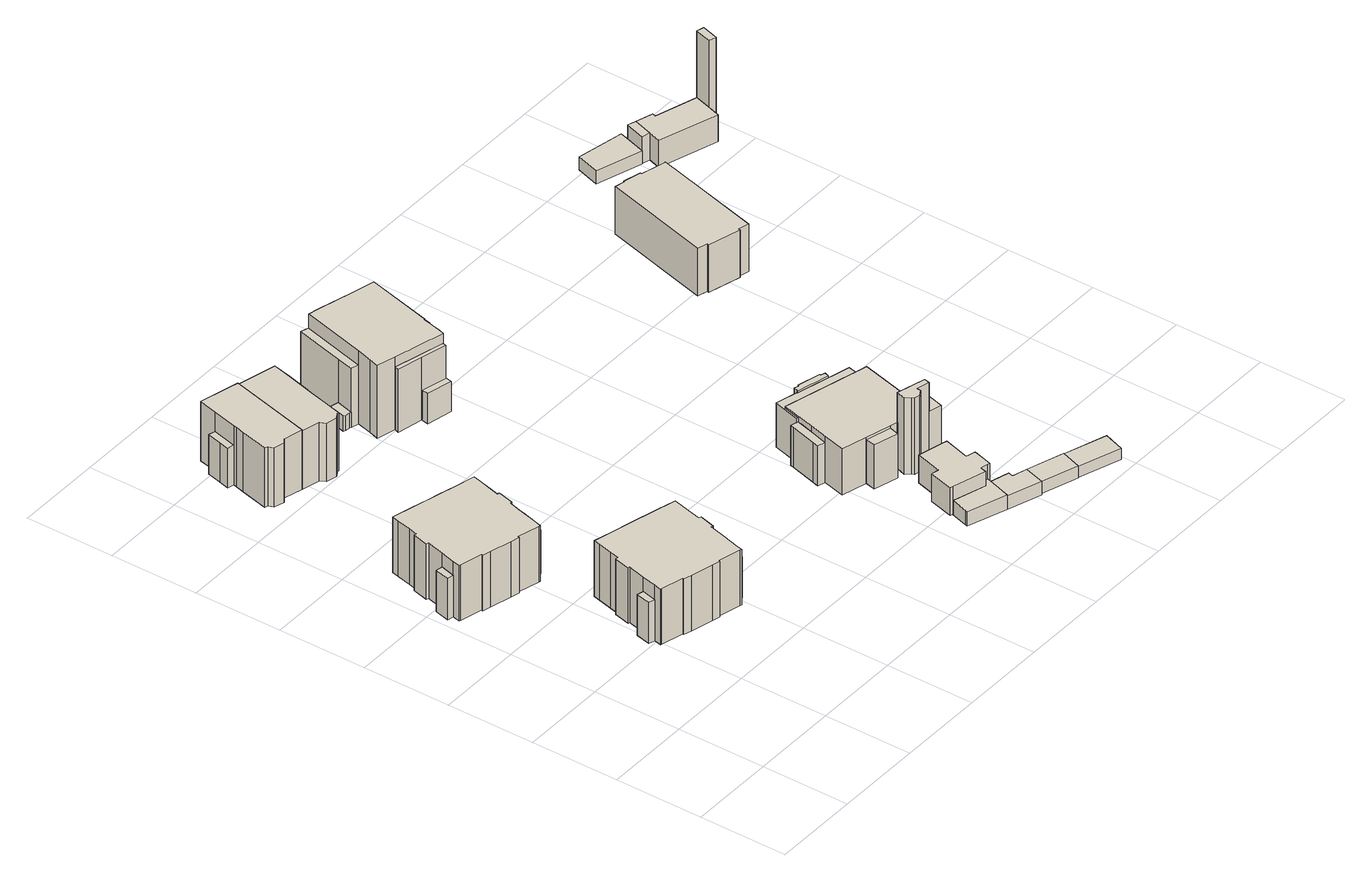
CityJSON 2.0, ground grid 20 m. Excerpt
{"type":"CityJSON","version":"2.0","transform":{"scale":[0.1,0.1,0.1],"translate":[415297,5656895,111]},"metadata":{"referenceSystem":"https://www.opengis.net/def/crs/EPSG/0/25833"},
"CityObjects":{
"building1":{"type":"Building","attributes":{"Gemeindeschluessel":14612000,"Geometrietyp2DReferenz":"3000","function":"31001_9998","roofType":"9999"},"children":["building1-1","building1-2","building1-3","building1-4","building1-5"]},
"building1-1":{"type":"BuildingPart","attributes":{"Dachtyp_tdc":"tdcPolyFlatRoof","Dachneigung":9.01,"QualitaetDacherkennung":56,"Geometrietyp2DReferenz":"3000","measuredHeight":10.01,"roofType":"2100"},"parents":["building1"],"geometry":[{"type":"Solid","lod":"1","boundaries":[[[[0,1,2,3]],[[4,5,6,7]],[[3,5,4,0]],[[2,6,5,3]],[[1,7,6,2]],[[0,4,7,1]]]]}]},
"building1-2":{"type":"BuildingPart","attributes":{"Dachtyp_tdc":"tdcGableRoof","Dachneigung":33.58,"QualitaetDacherkennung":26,"Geometrietyp2DReferenz":"3000","measuredHeight":11.24,"roofType":"3100"},"parents":["building1"],"geometry":[{"type":"Solid","lod":"1","boundaries":[[[[8,9,10,11]],[[12,13,14,15]],[[11,13,12,8]],[[10,14,13,11]],[[9,15,14,10]],[[8,12,15,9]]]]}]},
"building1-3":{"type":"BuildingPart","attributes":{"Dachtyp_tdc":"tdcFreeFormRoof","Dachneigung":60.42,"QualitaetDacherkennung":28,"Geometrietyp2DReferenz":"3000","measuredHeight":11.38,"roofType":"5000"},"parents":["building1"],"geometry":[{"type":"Solid","lod":"1","boundaries":[[[[16,17,18,19]],[[20,21,22,23]],[[19,21,20,16]],[[18,22,21,19]],[[17,23,22,18]],[[16,20,23,17]]]]}]},
"building1-4":{"type":"BuildingPart","attributes":{"Dachtyp_tdc":"tdcFreeFormRoof","Dachneigung":15.55,"QualitaetDacherkennung":81,"Geometrietyp2DReferenz":"3000","measuredHeight":14.81,"roofType":"5000"},"parents":["building1"],"geometry":[{"type":"Solid","lod":"1","boundaries":[[[[24,25,26,27,28,29,30,31,32,33,34,35,36,37,38,39,40,41,42,43,44,45,46,47,48,49,50,51,52,53,54,55,56]],[[57,58,59,60,61,62,63,64,65,23,22,66,67,68,69,70,71,72,73,12,15,74,75,76,77,78,79,80,81,82,83,4,7]],[[56,58,57,24]],[[55,59,58,56]],[[54,60,59,55]],[[53,61,60,54]],[[52,62,61,53]],[[51,63,62,52]],[[50,64,63,51]],[[49,65,64,50]],[[48,23,65,49]],[[47,22,23,48]],[[46,66,22,47]],[[45,67,66,46]],[[44,68,67,45]],[[43,69,68,44]],[[42,70,69,43]],[[41,71,70,42]],[[40,72,71,41]],[[39,73,72,40]],[[38,12,73,39]],[[37,15,12,38]],[[36,74,15,37]],[[35,75,74,36]],[[34,76,75,35]],[[33,77,76,34]],[[32,78,77,33]],[[31,79,78,32]],[[30,80,79,31]],[[29,81,80,30]],[[28,82,81,29]],[[27,83,82,28]],[[26,4,83,27]],[[25,7,4,26]],[[24,57,7,25]]]]}]},
"building1-5":{"type":"BuildingPart","attributes":{"Dachtyp_tdc":"tdcFreeFormRoof","Dachneigung":68.39,"QualitaetDacherkennung":29,"Geometrietyp2DReferenz":"3000","measuredHeight":11.98,"roofType":"5000"},"parents":["building1"],"geometry":[{"type":"Solid","lod":"1","boundaries":[[[[84,85,86,87]],[[64,88,89,65]],[[87,88,64,84]],[[86,89,88,87]],[[85,65,89,86]],[[84,64,65,85]]]]}]},
"building2":{"type":"Building","attributes":{"Gemeindeschluessel":14612000,"Geometrietyp2DReferenz":"3000","function":"31001_9998","roofType":"9999"},"children":["building2-1","building2-2","building2-3","building2-4","building2-5"]},
"building2-1":{"type":"BuildingPart","attributes":{"Dachtyp_tdc":"tdcPolyFlatRoof","Dachneigung":5.3,"QualitaetDacherkennung":32,"Geometrietyp2DReferenz":"3000","measuredHeight":10.91,"roofType":"2100"},"parents":["building2"],"geometry":[{"type":"Solid","lod":"1","boundaries":[[[[90,91,92,93,94]],[[95,96,97,98,99]],[[93,96,95,94]],[[92,97,96,93]],[[91,98,97,92]],[[90,99,98,91]],[[94,95,99,90]]]]}]},
"building2-2":{"type":"BuildingPart","attributes":{"Dachtyp_tdc":"tdcPolyFlatRoof","Dachneigung":39.08,"QualitaetDacherkennung":39,"Geometrietyp2DReferenz":"3000","measuredHeight":10.89,"roofType":"2100"},"parents":["building2"],"geometry":[{"type":"Solid","lod":"1","boundaries":[[[[100,101,102,103,104]],[[105,95,106,107,108]],[[103,95,105,104]],[[102,106,95,103]],[[101,107,106,102]],[[100,108,107,101]],[[104,105,108,100]]]]}]},
"building2-3":{"type":"BuildingPart","attributes":{"Dachtyp_tdc":"tdcPolyFlatRoof","Dachneigung":9.87,"QualitaetDacherkennung":59,"Geometrietyp2DReferenz":"3000","measuredHeight":10,"roofType":"2100"},"parents":["building2"],"geometry":[{"type":"Solid","lod":"1","boundaries":[[[[109,110,111,112]],[[113,114,115,116]],[[112,114,113,109]],[[111,115,114,112]],[[110,116,115,111]],[[109,113,116,110]]]]}]},
"building2-4":{"type":"BuildingPart","attributes":{"Dachtyp_tdc":"tdcPolyFlatRoof","Dachneigung":3.75,"QualitaetDacherkennung":75,"Geometrietyp2DReferenz":"3000","measuredHeight":9.91,"roofType":"2100"},"parents":["building2"],"geometry":[{"type":"Solid","lod":"1","boundaries":[[[[117,118,119,120]],[[121,122,123,124]],[[120,122,121,117]],[[119,123,122,120]],[[118,124,123,119]],[[117,121,124,118]]]]}]},
"building2-5":{"type":"BuildingPart","attributes":{"Dachtyp_tdc":"tdcFreeFormRoof","Dachneigung":15.08,"QualitaetDacherkennung":81,"Geometrietyp2DReferenz":"3000","measuredHeight":14.75,"roofType":"5000"},"parents":["building2"],"geometry":[{"type":"Solid","lod":"1","boundaries":[[[[125,126,127,128,129,130,131,132,133,134,135,136,137,138,139,140,141,142,143,144,145,146,147,148,149,150,151,152,153,154,155]],[[156,157,158,159,160,161,162,113,116,163,164,165,166,167,168,169,96,95,105,170,171,172,173,174,175,176,121,124,177,178,179]],[[155,157,156,125]],[[154,158,157,155]],[[153,159,158,154]],[[152,160,159,153]],[[151,161,160,152]],[[150,162,161,151]],[[149,113,162,150]],[[148,116,113,149]],[[147,163,116,148]],[[146,164,163,147]],[[145,165,164,146]],[[144,166,165,145]],[[143,167,166,144]],[[142,168,167,143]],[[141,169,168,142]],[[140,96,169,141]],[[139,95,96,140]],[[138,105,95,139]],[[137,170,105,138]],[[136,171,170,137]],[[135,172,171,136]],[[134,173,172,135]],[[133,174,173,134]],[[132,175,174,133]],[[131,176,175,132]],[[130,121,176,131]],[[129,124,121,130]],[[128,177,124,129]],[[127,178,177,128]],[[126,179,178,127]],[[125,156,179,126]]]]}]},
"building3":{"type":"Building","attributes":{"Gemeindeschluessel":14612000,"Geometrietyp2DReferenz":"3000","function":"31001_9998","roofType":"9999"},"children":["building3-1","building3-2","building3-3"]},
"building3-1":{"type":"BuildingPart","attributes":{"Dachtyp_tdc":"tdcHipRoof","Dachneigung":38.79,"QualitaetDacherkennung":40,"Geometrietyp2DReferenz":"3000","measuredHeight":16.53,"roofType":"3200"},"parents":["building3"],"geometry":[{"type":"Solid","lod":"1","boundaries":[[[[180,181,182,183,184,185,186,187,188,189,190,191,192]],[[193,194,195,196,197,198,199,200,201,202,203,204,205]],[[192,194,193,180]],[[191,195,194,192]],[[190,196,195,191]],[[189,197,196,190]],[[188,198,197,189]],[[187,199,198,188]],[[186,200,199,187]],[[185,201,200,186]],[[184,202,201,185]],[[183,203,202,184]],[[182,204,203,183]],[[181,205,204,182]],[[180,193,205,181]]]]}]},
"building3-2":{"type":"BuildingPart","attributes":{"Dachtyp_tdc":"tdcPolyFlatRoof","Dachneigung":3,"QualitaetDacherkennung":22,"Geometrietyp2DReferenz":"3000","measuredHeight":4.94,"roofType":"2100"},"parents":["building3"],"geometry":[{"type":"Solid","lod":"1","boundaries":[[[[206,207,208,209]],[[210,197,196,211]],[[209,197,210,206]],[[208,196,197,209]],[[207,211,196,208]],[[206,210,211,207]]]]}]},
"building3-3":{"type":"BuildingPart","attributes":{"Dachtyp_tdc":"tdcFreeFormRoof","Dachneigung":46.3,"QualitaetDacherkennung":14,"Geometrietyp2DReferenz":"3000","measuredHeight":9.95,"roofType":"5000"},"parents":["building3"],"geometry":[{"type":"Solid","lod":"1","boundaries":[[[[212,213,214,215,216]],[[217,218,194,193,219]],[[216,218,217,212]],[[215,194,218,216]],[[214,193,194,215]],[[213,219,193,214]],[[212,217,219,213]]]]}]},
"building4":{"type":"Building","attributes":{"Gemeindeschluessel":14612000,"Geometrietyp2DReferenz":"3000","function":"31001_9998","roofType":"9999"},"children":["building4-1","building4-2","building4-3"]},
"building4-1":{"type":"BuildingPart","attributes":{"Dachtyp_tdc":"tdcFreeFormRoof","Dachneigung":49.76,"QualitaetDacherkennung":16,"Geometrietyp2DReferenz":"3000","measuredHeight":2.89,"roofType":"5000"},"parents":["building4"],"geometry":[{"type":"Solid","lod":"1","boundaries":[[[[220,221,222,223]],[[197,210,224,225]],[[223,210,197,220]],[[222,224,210,223]],[[221,225,224,222]],[[220,197,225,221]]]]}]},
"building4-2":{"type":"BuildingPart","attributes":{"Dachtyp_tdc":"tdcGableRoof","Dachneigung":54.3,"QualitaetDacherkennung":26,"Geometrietyp2DReferenz":"3000","measuredHeight":6.18,"roofType":"3100"},"parents":["building4"],"geometry":[{"type":"Solid","lod":"1","boundaries":[[[[226,227,228,229,230,231,232]],[[233,234,235,236,237,238,239]],[[232,234,233,226]],[[231,235,234,232]],[[230,236,235,231]],[[229,237,236,230]],[[228,238,237,229]],[[227,239,238,228]],[[226,233,239,227]]]]}]},
"building4-3":{"type":"BuildingPart","attributes":{"Dachtyp_tdc":"tdcHipRoof","Dachneigung":38.95,"QualitaetDacherkennung":43,"Geometrietyp2DReferenz":"3000","measuredHeight":16.33,"roofType":"3200"},"parents":["building4"],"geometry":[{"type":"Solid","lod":"1","boundaries":[[[[240,241,242,243,244,245,246,247,248,249,250,251,252]],[[239,253,254,255,256,257,258,259,198,197,225,260,234]],[[251,253,239,252]],[[250,254,253,251]],[[249,255,254,250]],[[248,256,255,249]],[[247,257,256,248]],[[246,258,257,247]],[[245,259,258,246]],[[244,198,259,245]],[[243,197,198,244]],[[242,225,197,243]],[[241,260,225,242]],[[240,234,260,241]],[[252,239,234,240]]]]}]},
"building5":{"type":"Building","attributes":{"Gemeindeschluessel":14612000,"Geometrietyp2DReferenz":"3000","function":"31001_9998","roofType":"9999"},"children":["building5-1","building5-2","building5-3","building5-4","building5-5","building5-6","building5-7"]},
"building5-1":{"type":"BuildingPart","attributes":{"Dachtyp_tdc":"tdcPolyFlatRoof","Dachneigung":25.5,"QualitaetDacherkennung":17,"Geometrietyp2DReferenz":"3000","measuredHeight":8.08,"roofType":"2100"},"parents":["building5"],"geometry":[{"type":"Solid","lod":"1","boundaries":[[[[261,262,263,264,265]],[[266,267,268,269,270]],[[265,267,266,261]],[[264,268,267,265]],[[263,269,268,264]],[[262,270,269,263]],[[261,266,270,262]]]]}]},
"building5-2":{"type":"BuildingPart","attributes":{"Dachtyp_tdc":"tdcFreeFormRoof","Dachneigung":66.67,"QualitaetDacherkennung":12,"Geometrietyp2DReferenz":"3000","measuredHeight":15.63,"roofType":"5000"},"parents":["building5"],"geometry":[{"type":"Solid","lod":"1","boundaries":[[[[271,272,273,274,275]],[[276,277,278,279,280]],[[275,277,276,271]],[[274,278,277,275]],[[273,279,278,274]],[[272,280,279,273]],[[271,276,280,272]]]]}]},
"building5-3":{"type":"BuildingPart","attributes":{"Dachtyp_tdc":"tdcFreeFormRoof","Dachneigung":48.05,"QualitaetDacherkennung":34,"Geometrietyp2DReferenz":"3000","measuredHeight":19.85,"roofType":"5000"},"parents":["building5"],"geometry":[{"type":"Solid","lod":"1","boundaries":[[[[281,282,283,284,285,286,287]],[[288,289,290,291,292,293,294]],[[287,288,294,281]],[[286,289,288,287]],[[285,290,289,286]],[[284,291,290,285]],[[283,292,291,284]],[[282,293,292,283]],[[281,294,293,282]]]]}]},
"building5-4":{"type":"BuildingPart","attributes":{"Dachtyp_tdc":"tdcPolyFlatRoof","Dachneigung":0,"QualitaetDacherkennung":40,"Geometrietyp2DReferenz":"3000","measuredHeight":7.23,"roofType":"1000"},"parents":["building5"],"geometry":[{"type":"Solid","lod":"1","boundaries":[[[[295,296,297,298]],[[279,278,299,300]],[[298,278,279,295]],[[297,299,278,298]],[[296,300,299,297]],[[295,279,300,296]]]]}]},
"building5-5":{"type":"BuildingPart","attributes":{"Dachtyp_tdc":"tdcHipRoof","Dachneigung":50.73,"QualitaetDacherkennung":35,"Geometrietyp2DReferenz":"3000","measuredHeight":22.42,"roofType":"3200"},"parents":["building5"],"geometry":[{"type":"Solid","lod":"1","boundaries":[[[[301,302,303,304,305,306,307,308,309,310,311,312,313,314]],[[293,315,316,277,276,317,318,319,320,269,268,267,321,294]],[[314,315,293,301]],[[313,316,315,314]],[[312,277,316,313]],[[311,276,277,312]],[[310,317,276,311]],[[309,318,317,310]],[[308,319,318,309]],[[307,320,319,308]],[[306,269,320,307]],[[305,268,269,306]],[[304,267,268,305]],[[303,321,267,304]],[[302,294,321,303]],[[301,293,294,302]]]]}]},
"building5-6":{"type":"BuildingPart","attributes":{"Dachtyp_tdc":"tdcFreeFormRoof","Dachneigung":40.57,"QualitaetDacherkennung":18,"Geometrietyp2DReferenz":"3000","measuredHeight":4.03,"roofType":"5000"},"parents":["building5"],"geometry":[{"type":"Solid","lod":"1","boundaries":[[[[322,323,324,325,326,327]],[[328,329,330,331,332,333]],[[327,329,328,322]],[[326,330,329,327]],[[325,331,330,326]],[[324,332,331,325]],[[323,333,332,324]],[[322,328,333,323]]]]}]},
"building5-7":{"type":"BuildingPart","attributes":{"Dachtyp_tdc":"tdcFreeFormRoof","Dachneigung":80.79,"QualitaetDacherkennung":22,"Geometrietyp2DReferenz":"3000","measuredHeight":16.85,"roofType":"5000"},"parents":["building5"],"geometry":[{"type":"Solid","lod":"1","boundaries":[[[[334,335,336,337,338]],[[329,339,320,319,330]],[[338,339,329,334]],[[337,320,339,338]],[[336,319,320,337]],[[335,330,319,336]],[[334,329,330,335]]]]}]},
"building6":{"type":"Building","attributes":{"Dachtyp_tdc":"tdcPolyFlatRoof","Gemeindeschluessel":14612000,"Dachneigung":2.73,"QualitaetDacherkennung":59,"Geometrietyp2DReferenz":"3000","measuredHeight":3.48,"function":"31001_9998","roofType":"2100"},"geometry":[{"type":"Solid","lod":"1","boundaries":[[[[340,341,342,343,344,345,346,347]],[[348,349,350,351,352,353,354,355]],[[347,349,348,340]],[[346,350,349,347]],[[345,351,350,346]],[[344,352,351,345]],[[343,353,352,344]],[[342,354,353,343]],[[341,355,354,342]],[[340,348,355,341]]]]}]},
"building7":{"type":"Building","attributes":{"Dachtyp_tdc":"tdcFreeFormRoof","Gemeindeschluessel":14612000,"Dachneigung":10.18,"QualitaetDacherkennung":57,"Geometrietyp2DReferenz":"3000","measuredHeight":7.13,"function":"31001_9998","roofType":"5000"},"geometry":[{"type":"Solid","lod":"1","boundaries":[[[[356,357,358,359,360,361,362,363,364,365,366,367]],[[368,369,370,371,372,373,374,375,376,377,378,379]],[[367,369,368,356]],[[366,370,369,367]],[[365,371,370,366]],[[364,372,371,365]],[[363,373,372,364]],[[362,374,373,363]],[[361,375,374,362]],[[360,376,375,361]],[[359,377,376,360]],[[358,378,377,359]],[[357,379,378,358]],[[356,368,379,357]]]]}]},
"building8":{"type":"Building","attributes":{"Dachtyp_tdc":"tdcPolyFlatRoof","Gemeindeschluessel":14612000,"Dachneigung":0,"QualitaetDacherkennung":81,"Geometrietyp2DReferenz":"3000","measuredHeight":3.15,"function":"31001_9998","roofType":"1000"},"geometry":[{"type":"Solid","lod":"1","boundaries":[[[[380,381,382,383,384,385]],[[353,352,386,387,388,389]],[[385,352,353,380]],[[384,386,352,385]],[[383,387,386,384]],[[382,388,387,383]],[[381,389,388,382]],[[380,353,389,381]]]]}]},
"building9":{"type":"Building","attributes":{"Gemeindeschluessel":14612000,"Geometrietyp2DReferenz":"3000","function":"31001_9998","roofType":"9999"},"children":["building9-1","building9-2","building9-3","building9-4","building9-5","building9-6","building9-7","building9-8"]},
"building9-1":{"type":"BuildingPart","attributes":{"Dachtyp_tdc":"tdcPolyFlatRoof","Dachneigung":3.27,"QualitaetDacherkennung":69,"Geometrietyp2DReferenz":"3000","measuredHeight":3.17,"roofType":"2100"},"parents":["building9"],"geometry":[{"type":"Solid","lod":"1","boundaries":[[[[390,391,392,393]],[[394,395,396,397]],[[393,395,394,390]],[[392,396,395,393]],[[391,397,396,392]],[[390,394,397,391]]]]}]},
"building9-2":{"type":"BuildingPart","attributes":{"Dachtyp_tdc":"tdcHipAndGableRoof","Dachneigung":10.22,"QualitaetDacherkennung":30,"Geometrietyp2DReferenz":"3000","measuredHeight":11.95,"roofType":"5000"},"parents":["building9"],"geometry":[{"type":"Solid","lod":"1","boundaries":[[[[398,399,400,401,402,403,404,405,406,407,408,409,410]],[[411,412,413,414,415,416,394,397,417,418,419,420,421]],[[410,411,421,398]],[[409,412,411,410]],[[408,413,412,409]],[[407,414,413,408]],[[406,415,414,407]],[[405,416,415,406]],[[404,394,416,405]],[[403,397,394,404]],[[402,417,397,403]],[[401,418,417,402]],[[400,419,418,401]],[[399,420,419,400]],[[398,421,420,399]]]]}]},
"building9-3":{"type":"BuildingPart","attributes":{"Dachtyp_tdc":"tdcPolyFlatRoof","Dachneigung":0,"QualitaetDacherkennung":67,"Geometrietyp2DReferenz":"3000","measuredHeight":10.51,"roofType":"1000"},"parents":["building9"],"geometry":[{"type":"Solid","lod":"1","boundaries":[[[[422,423,424,425]],[[421,426,427,411]],[[425,426,421,422]],[[424,427,426,425]],[[423,411,427,424]],[[422,421,411,423]]]]}]},
"building9-4":{"type":"BuildingPart","attributes":{"Dachtyp_tdc":"tdcCutGableRoof","Dachneigung":0.478,"QualitaetDacherkennung":58,"Geometrietyp2DReferenz":"3000","measuredHeight":11.11,"roofType":"9999"},"parents":["building9"],"geometry":[{"type":"Solid","lod":"1","boundaries":[[[[428,429,430,431,432,433,434,435,436]],[[413,437,438,439,440,441,442,443,444]],[[436,437,413,428]],[[435,438,437,436]],[[434,439,438,435]],[[433,440,439,434]],[[432,441,440,433]],[[431,442,441,432]],[[430,443,442,431]],[[429,444,443,430]],[[428,413,444,429]]]]}]},
"building9-5":{"type":"BuildingPart","attributes":{"Dachtyp_tdc":"tdcGableRoof","Dachneigung":10.22,"QualitaetDacherkennung":53,"Geometrietyp2DReferenz":"3000","measuredHeight":11.65,"roofType":"3100"},"parents":["building9"],"geometry":[{"type":"Solid","lod":"1","boundaries":[[[[445,446,447,448,449,450,451,452]],[[453,418,454,455,456,457,458,459]],[[452,418,453,445]],[[451,454,418,452]],[[450,455,454,451]],[[449,456,455,450]],[[448,457,456,449]],[[447,458,457,448]],[[446,459,458,447]],[[445,453,459,446]]]]}]},
"building9-6":{"type":"BuildingPart","attributes":{"Dachtyp_tdc":"tdcGableRoof","Dachneigung":15.31,"QualitaetDacherkennung":34,"Geometrietyp2DReferenz":"3000","measuredHeight":11.87,"roofType":"3100"},"parents":["building9"],"geometry":[{"type":"Solid","lod":"1","boundaries":[[[[460,461,462,463,464,465,466,467,468,469,470]],[[471,416,472,415,442,441,473,474,475,476,477]],[[470,416,471,460]],[[469,472,416,470]],[[468,415,472,469]],[[467,442,415,468]],[[466,441,442,467]],[[465,473,441,466]],[[464,474,473,465]],[[463,475,474,464]],[[462,476,475,463]],[[461,477,476,462]],[[460,471,477,461]]]]}]},
"building9-7":{"type":"BuildingPart","attributes":{"Dachtyp_tdc":"tdcPolyFlatRoof","Dachneigung":10.46,"QualitaetDacherkennung":36,"Geometrietyp2DReferenz":"3000","measuredHeight":11.29,"roofType":"2100"},"parents":["building9"],"geometry":[{"type":"Solid","lod":"1","boundaries":[[[[478,479,480,481,482,483,484,485,486]],[[477,475,474,487,488,489,490,491,492]],[[486,475,477,478]],[[485,474,475,486]],[[484,487,474,485]],[[483,488,487,484]],[[482,489,488,483]],[[481,490,489,482]],[[480,491,490,481]],[[479,492,491,480]],[[478,477,492,479]]]]}]},
"building9-8":{"type":"BuildingPart","attributes":{"Dachtyp_tdc":"tdcFreeFormRoof","Dachneigung":14.03,"QualitaetDacherkennung":11,"Geometrietyp2DReferenz":"3000","measuredHeight":18.46,"roofType":"5000"},"parents":["building9"],"geometry":[{"type":"Solid","lod":"1","boundaries":[[[[493,494,495,496,497,498,499,500,501]],[[502,503,504,505,420,419,459,506,507]],[[501,503,502,493]],[[500,504,503,501]],[[499,505,504,500]],[[498,420,505,499]],[[497,419,420,498]],[[496,459,419,497]],[[495,506,459,496]],[[494,507,506,495]],[[493,502,507,494]]]]}]},
"building10":{"type":"Building","attributes":{"Dachtyp_tdc":"tdcPolyFlatRoof","Gemeindeschluessel":14612000,"Dachneigung":0,"QualitaetDacherkennung":80,"Geometrietyp2DReferenz":"3000","measuredHeight":2.81,"function":"31001_9998","roofType":"1000"},"geometry":[{"type":"Solid","lod":"1","boundaries":[[[[381,508,509,382]],[[510,511,512,513]],[[382,511,510,381]],[[509,512,511,382]],[[508,513,512,509]],[[381,510,513,508]]]]}]},
"building11":{"type":"Building","attributes":{"Dachtyp_tdc":"tdcPolyFlatRoof","Gemeindeschluessel":14612000,"Dachneigung":12.34,"QualitaetDacherkennung":77,"Geometrietyp2DReferenz":"3000","measuredHeight":3.2,"function":"31001_9998","roofType":"2100"},"geometry":[{"type":"Solid","lod":"1","boundaries":[[[[514,515,516,517]],[[518,519,520,521]],[[517,519,518,514]],[[516,520,519,517]],[[515,521,520,516]],[[514,518,521,515]]]]}]},
"building12":{"type":"Building","attributes":{"Gemeindeschluessel":14612000,"Geometrietyp2DReferenz":"3000","function":"31001_9998","roofType":"9999"},"children":["building12-1","building12-2"]},
"building12-1":{"type":"BuildingPart","attributes":{"Dachtyp_tdc":"tdcFreeFormRoof","Dachneigung":31.48,"QualitaetDacherkennung":14,"Geometrietyp2DReferenz":"3000","measuredHeight":3.19,"roofType":"5000"},"parents":["building12"],"geometry":[{"type":"Solid","lod":"1","boundaries":[[[[522,523,524,525,526,527,528,529]],[[530,531,532,533,534,535,536,537]],[[529,530,537,522]],[[528,531,530,529]],[[527,532,531,528]],[[526,533,532,527]],[[525,534,533,526]],[[524,535,534,525]],[[523,536,535,524]],[[522,537,536,523]]]]}]},
"building12-2":{"type":"BuildingPart","attributes":{"Dachtyp_tdc":"tdcHipRoof","Dachneigung":43.77,"QualitaetDacherkennung":79,"Geometrietyp2DReferenz":"3000","measuredHeight":14.58,"roofType":"3200"},"parents":["building12"],"geometry":[{"type":"Solid","lod":"1","boundaries":[[[[538,539,540,541,542,543,544,545,546,547,548,549,550]],[[551,552,537,536,534,553,554,555,556,557,558,559,560]],[[550,552,551,538]],[[549,537,552,550]],[[548,536,537,549]],[[547,534,536,548]],[[546,553,534,547]],[[545,554,553,546]],[[544,555,554,545]],[[543,556,555,544]],[[542,557,556,543]],[[541,558,557,542]],[[540,559,558,541]],[[539,560,559,540]],[[538,551,560,539]]]]}]},
"building13":{"type":"Building","attributes":{"Dachtyp_tdc":"tdcPolyFlatRoof","Gemeindeschluessel":14612000,"Dachneigung":0,"QualitaetDacherkennung":73,"Geometrietyp2DReferenz":"3000","measuredHeight":3.04,"function":"31001_9998","roofType":"1000"},"geometry":[{"type":"Solid","lod":"1","boundaries":[[[[561,562,563,564,565]],[[566,567,568,569,570]],[[565,567,566,561]],[[564,568,567,565]],[[563,569,568,564]],[[562,570,569,563]],[[561,566,570,562]]]]}]},
"building14":{"type":"Building","attributes":{"Gemeindeschluessel":14612000,"Geometrietyp2DReferenz":"3000","function":"31001_9998","roofType":"9999"},"children":["building14-1","building14-2","building14-3"]},
"building14-1":{"type":"BuildingPart","attributes":{"Dachtyp_tdc":"tdcPolyFlatRoof","Dachneigung":13.45,"QualitaetDacherkennung":61,"Geometrietyp2DReferenz":"3000","measuredHeight":6.66,"roofType":"2100"},"parents":["building14"],"geometry":[{"type":"Solid","lod":"1","boundaries":[[[[571,572,573,574]],[[575,576,577,578]],[[574,576,575,571]],[[573,577,576,574]],[[572,578,577,573]],[[571,575,578,572]]]]}]},
"building14-2":{"type":"BuildingPart","attributes":{"Dachtyp_tdc":"tdcPolyFlatRoof","Dachneigung":0,"QualitaetDacherkennung":63,"Geometrietyp2DReferenz":"3000","measuredHeight":6.41,"roofType":"1000"},"parents":["building14"],"geometry":[{"type":"Solid","lod":"1","boundaries":[[[[579,580,581,582,583,584,572,571]],[[585,575,578,586,587,588,589,590]],[[571,575,585,579]],[[572,578,575,571]],[[584,586,578,572]],[[583,587,586,584]],[[582,588,587,583]],[[581,589,588,582]],[[580,590,589,581]],[[579,585,590,580]]]]}]},
"building14-3":{"type":"BuildingPart","attributes":{"Dachtyp_tdc":"tdcFreeFormRoof","Dachneigung":50.77,"QualitaetDacherkennung":12,"Geometrietyp2DReferenz":"3000","measuredHeight":22.91,"roofType":"5000"},"parents":["building14"],"geometry":[{"type":"Solid","lod":"1","boundaries":[[[[591,592,593,594]],[[595,596,589,588]],[[594,596,595,591]],[[593,589,596,594]],[[592,588,589,593]],[[591,595,588,592]]]]}]}
},
"vertices":[
[15,747,122],[24,780,122],[9,783,122],[1,750,122],[15,747,23],[1,750,23],[9,783,23],[24,780,23],
[218,730,128],[210,697,128],[224,694,128],[233,727,128],[218,730,23],[233,727,23],[224,694,23],[210,697,23],
[173,912,130],[169,896,130],[212,885,130],[216,901,130],[173,912,23],[216,901,23],[212,885,23],[169,896,23],
[34,819,156],[24,780,156],[15,747,156],[11,730,156],[14,729,156],[65,716,156],[64,713,156],[83,708,156],[132,696,156],[151,691,156],[152,694,156],[202,681,156],[205,681,156],[210,697,156],[218,730,156],[221,742,156],[229,770,156],[233,769,156],[242,805,156],[237,806,156],[242,826,156],[251,858,156],[255,875,156],[212,885,156],[169,896,156],[146,902,156],[103,913,156],[60,924,156],[56,908,156],[48,875,156],[43,856,156],[38,857,156],[29,821,156],[34,819,23],[29,821,23],[38,857,23],[43,856,23],[48,875,23],[56,908,23],[60,924,23],[103,913,23],[146,902,23],[255,875,23],[251,858,23],[242,826,23],[237,806,23],[242,805,23],[233,769,23],[229,770,23],[221,742,23],[205,681,23],[202,681,23],[152,694,23],[151,691,23],[132,696,23],[83,708,23],[64,713,23],[65,716,23],[14,729,23],[11,730,23],
[103,913,133],[146,902,133],[150,918,133],[107,928,133],[107,928,23],[150,918,23],
[317,562,130],[295,568,130],[275,573,130],[271,558,130],[313,548,130],[313,548,23],[271,558,23],[275,573,23],[295,568,23],[317,562,23],
[383,545,126],[340,556,126],[337,542,126],[313,548,126],[379,531,126],[379,531,23],[337,542,23],[340,556,23],[383,545,23],
[183,392,121],[191,425,121],[177,429,121],[169,396,121],[183,392,23],[169,396,23],[177,429,23],[191,425,23],
[386,376,121],[377,343,121],[392,339,121],[400,372,121],[386,376,23],[400,372,23],[392,339,23],[377,343,23],
[318,337,156],[319,340,156],[370,327,156],[373,326,156],[377,343,156],[386,376,156],[396,415,156],[400,414,156],[410,450,156],[405,452,156],[410,472,156],[418,504,156],[422,520,156],[379,531,156],[313,548,156],[271,558,156],[228,569,156],[224,553,156],[216,521,156],[211,501,156],[206,502,156],[197,466,156],[201,465,156],[191,425,156],[183,392,156],[179,375,156],[181,375,156],[232,362,156],[232,359,156],[250,354,156],[300,341,156],[318,337,23],[300,341,23],[250,354,23],[232,359,23],[232,362,23],[181,375,23],[179,375,23],[201,465,23],[197,466,23],[206,502,23],[211,501,23],[216,521,23],[224,553,23],[228,569,23],[422,520,23],[418,504,23],[410,472,23],[405,452,23],[410,450,23],[400,414,23],[396,415,23],[373,326,23],[370,327,23],[319,340,23],
[107,1336,162],[105,1328,162],[100,1309,162],[84,1246,162],[91,1244,162],[96,1232,162],[119,1226,162],[130,1234,162],[173,1223,162],[220,1410,162],[181,1420,162],[131,1433,162],[121,1391,162],[107,1336,20],[121,1391,20],[131,1433,20],[181,1420,20],[220,1410,20],[173,1223,20],[130,1234,20],[119,1226,20],[96,1232,20],[91,1244,20],[84,1246,20],[100,1309,20],[105,1328,20],
[224,1424,68],[185,1434,68],[181,1420,68],[220,1410,68],[224,1424,20],[185,1434,20],
[98,1363,115],[92,1340,115],[107,1336,115],[121,1391,115],[106,1395,115],[98,1363,20],[106,1395,20],[92,1340,20],
[220,1410,44],[260,1400,44],[264,1414,44],[224,1424,44],[264,1414,20],[260,1400,20],
[291,1316,59],[285,1294,59],[301,1290,59],[307,1312,59],[307,1313,59],[315,1343,59],[299,1347,59],[291,1316,20],[299,1347,20],[315,1343,20],[307,1313,20],[307,1312,20],[301,1290,20],[285,1294,20],
[299,1347,159],[309,1388,159],[260,1400,159],[220,1410,159],[173,1223,159],[214,1213,159],[221,1200,159],[246,1194,159],[258,1202,159],[262,1201,159],[277,1262,159],[282,1283,159],[285,1294,159],[282,1283,20],[277,1262,20],[262,1201,20],[258,1202,20],[246,1194,20],[221,1200,20],[214,1213,20],[309,1388,20],
[559,1405,88],[482,1425,88],[478,1407,88],[554,1387,88],[555,1387,88],[559,1405,12],[555,1387,12],[554,1387,12],[478,1407,12],[482,1425,12],
[440,1199,162],[437,1189,162],[495,1176,162],[553,1162,162],[555,1170,162],[440,1199,12],[555,1170,12],[553,1162,12],[495,1176,12],[437,1189,12],
[603,1354,164],[570,1225,164],[578,1223,164],[589,1227,164],[596,1256,164],[590,1261,164],[613,1351,164],[613,1351,12],[590,1261,12],[596,1256,12],[589,1227,12],[578,1223,12],[570,1225,12],[603,1354,12],
[495,1176,84],[492,1160,84],[550,1147,84],[553,1162,84],[550,1147,12],[492,1160,12],
[570,1225,186],[603,1354,186],[608,1374,186],[555,1387,186],[554,1387,186],[478,1407,186],[451,1413,186],[413,1266,186],[404,1232,186],[398,1210,186],[440,1199,186],[555,1170,186],[558,1180,186],[569,1226,186],[569,1226,12],[558,1180,12],[398,1210,12],[404,1232,12],[413,1266,12],[451,1413,12],[608,1374,12],
[387,1314,48],[377,1276,48],[382,1274,48],[392,1272,48],[396,1271,48],[406,1309,48],[387,1314,12],[406,1309,12],[396,1271,12],[392,1272,12],[382,1274,12],[377,1276,12],
[406,1309,153],[396,1271,153],[413,1266,153],[451,1413,153],[433,1418,153],[433,1418,12],
[832,163,68],[820,124,68],[819,120,68],[908,90,68],[925,143,68],[927,151,68],[911,156,68],[907,141,68],[832,163,34],[907,141,34],[911,156,34],[927,151,34],[925,143,34],[908,90,34],[819,120,34],[820,124,34],
[907,141,102],[911,156,102],[927,151,102],[933,150,102],[945,194,102],[924,200,102],[941,258,102],[873,275,102],[857,216,102],[840,220,102],[825,165,102],[832,163,102],[907,141,36],[832,163,36],[825,165,36],[840,220,36],[857,216,36],[873,275,36],[941,258,36],[924,200,36],[945,194,36],[933,150,36],[927,151,36],[911,156,36],
[908,90,66],[984,64,66],[998,111,66],[965,120,66],[968,131,66],[925,143,66],[968,131,34],[965,120,34],[998,111,34],[984,64,34],
[1005,496,56],[984,413,56],[1000,408,56],[1022,492,56],[1005,496,25],[1022,492,25],[1000,408,25],[984,413,25],
[880,348,135],[897,343,135],[961,326,135],[973,372,135],[977,387,135],[984,413,135],[1005,496,135],[982,502,135],[811,546,135],[791,469,135],[779,428,135],[766,378,135],[824,363,135],[824,363,25],[766,378,25],[779,428,25],[791,469,25],[811,546,25],[982,502,25],[977,387,25],[973,372,25],[961,326,25],[897,343,25],[880,348,25],
[880,348,130],[824,363,130],[818,340,130],[874,325,130],[874,325,25],[818,340,25],
[779,428,121],[783,442,121],[799,501,121],[801,508,121],[798,509,121],[784,513,121],[782,505,121],[766,446,121],[762,433,121],[762,433,25],[766,446,25],[782,505,25],[784,513,25],[798,509,25],[801,508,25],[799,501,25],[783,442,25],
[966,345,138],[958,313,138],[987,305,138],[996,337,138],[1003,364,138],[998,366,138],[989,368,138],[973,372,138],[966,345,25],[989,368,25],[998,366,25],[1003,364,25],[996,337,25],[987,305,25],[958,313,25],
[987,524,131],[937,537,131],[902,546,131],[864,556,131],[864,557,131],[814,570,131],[798,509,131],[801,508,131],[811,546,131],[896,524,131],[982,502,131],[987,524,25],[896,524,25],[814,570,25],[864,557,25],[864,556,25],[902,546,25],[937,537,25],
[937,537,136],[940,547,136],[930,550,136],[931,553,136],[879,566,136],[878,563,136],[867,566,136],[864,557,136],[864,556,136],[867,566,25],[878,563,25],[879,566,25],[931,553,25],[930,550,25],[940,547,25],
[915,303,207],[928,311,207],[929,320,207],[958,313,207],[961,326,207],[897,343,207],[890,322,207],[899,311,207],[902,306,207],[915,303,25],[902,306,25],[899,311,25],[890,322,25],[929,320,25],[928,311,25],
[1065,37,66],[1081,84,66],[984,64,38],[998,111,38],[1081,84,38],[1065,37,38],
[1176,52,65],[1081,84,65],[1065,37,65],[1160,5,65],[1176,52,39],[1160,5,39],[1065,37,39],[1081,84,39],
[1260,1222,30],[1259,1219,30],[1269,1217,30],[1313,1205,30],[1322,1238,30],[1278,1250,30],[1273,1230,30],[1263,1233,30],[1263,1233,7],[1273,1230,7],[1278,1250,7],[1322,1238,7],[1313,1205,7],[1269,1217,7],[1259,1219,7],[1260,1222,7],
[1219,1230,120],[1196,1235,120],[1131,991,120],[1154,985,120],[1153,981,120],[1227,961,120],[1228,965,120],[1252,959,120],[1317,1205,120],[1313,1205,120],[1259,1219,120],[1260,1222,120],[1220,1232,120],[1219,1230,7],[1220,1232,7],[1317,1205,7],[1252,959,7],[1228,965,7],[1227,961,7],[1153,981,7],[1154,985,7],[1131,991,7],[1196,1235,7],
[1404,1324,40],[1418,1369,40],[1424,1389,40],[1317,1410,40],[1300,1357,40],[1404,1324,9],[1300,1357,9],[1317,1410,9],[1424,1389,9],[1418,1369,9],
[1422,1319,74],[1436,1363,74],[1418,1369,74],[1404,1324,74],[1422,1319,10],[1404,1324,10],[1418,1369,10],[1436,1363,10],
[1413,1291,74],[1546,1249,74],[1555,1277,74],[1566,1314,74],[1472,1343,74],[1474,1351,74],[1413,1291,10],[1474,1351,10],[1472,1343,10],[1566,1314,10],[1555,1277,10],[1546,1249,10],
[1582,1309,234],[1566,1314,234],[1555,1277,234],[1571,1272,234],[1582,1309,10],[1571,1272,10]
]}
